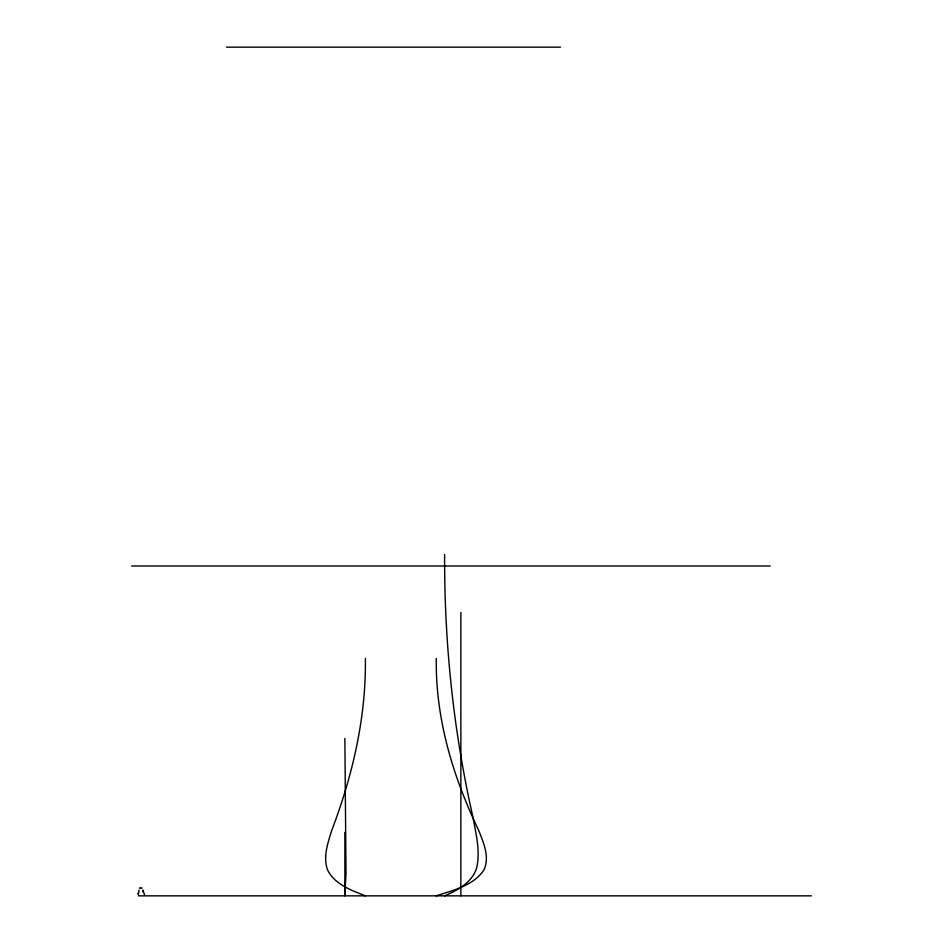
<?xml version="1.0" encoding="UTF-8"?>
<svg xmlns="http://www.w3.org/2000/svg" width="943" height="943" viewBox="0 0 943 943"><rect width="100%" height="100%" fill="white"/><g stroke="black" fill="none" stroke-linecap="round" stroke-linejoin="round"><path stroke-width="1.41" d="M365.389 658.426C366.155 717.47 352.623 775.535 331.724 830.465C327.834 843.042 322.907 856.751 327.504 869.823C334.682 884.463 351.232 890.239 365.389 895.85M139.022 890.098L138.385 894.695M444.613 895.85C457.626 890.204 471.96 882.672 476.569 868.197C480.588 851.34 475.956 834.107 473.021 817.475C453.43 731.261 444.247 642.902 444.613 554.519M436.303 895.85C453.288 890.121 473.516 885.795 484.03 869.823C489.865 856.774 483.523 842.747 478.726 830.465C452.994 776.773 435.336 718.472 436.303 658.426M226.45 47.15L560.555 47.15M131.678 566.012L770.172 566.012M139.375 888.047L140.578 888.047M140.802 888.047L142.216 888.047M138.421 895.85L811.322 895.85M142.971 890.098L144.444 894.695M142.888 890.687L143.407 892.196L143.053 890.994M344.867 738.475L346.01 873.253L344.867 895.85L344.867 832.363M460.868 612.455L460.868 895.85M138.326 893.186L138.326 893.94L138.326 893.186"/></g></svg>
